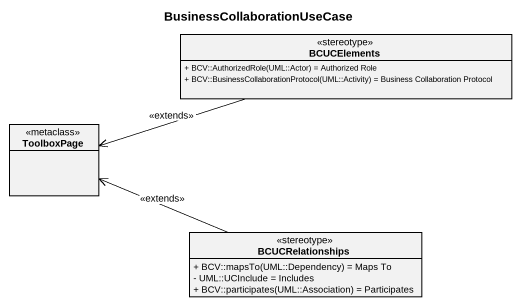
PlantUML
@startuml
title BusinessCollaborationUseCase
hide circle
hide empty members
skinparam classAttributeIconSize 0
class BCUCElements <<stereotype>> {
  {field} + BCV::AuthorizedRole(UML::Actor) = Authorized Role
  {field} + BCV::BusinessCollaborationProtocol(UML::Activity) = Business Collaboration Protocol
}
class ToolboxPage <<metaclass>>
class BCUCRelationships <<stereotype>> {
  {field} + BCV::mapsTo(UML::Dependency) = Maps To
  - UML::UCInclude = Includes
  {field} + BCV::participates(UML::Association) = Participates
}
BCUCElements -left-> ToolboxPage : <<extends>>
BCUCRelationships -left-> ToolboxPage : <<extends>>
@enduml
